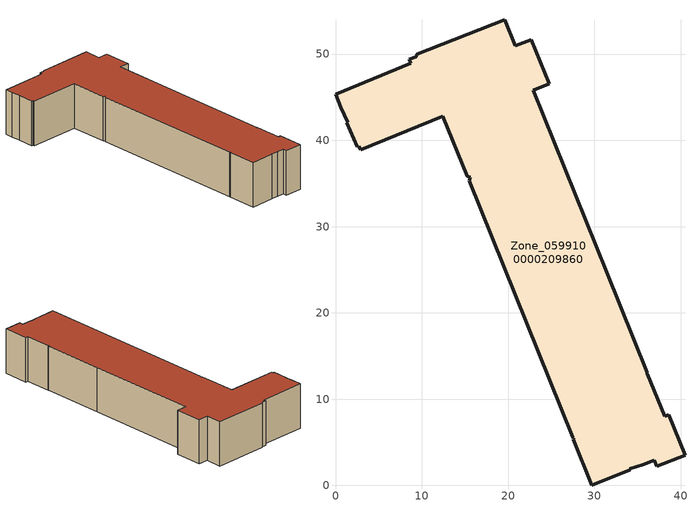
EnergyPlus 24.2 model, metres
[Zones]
Zone_0599100000209860
 floor ground (C_G): 20.85,50.94 22.7,51.69 24.76,46.58 22.91,45.83 31.43,24.7 36.11,13.07 36,13.06 36.16,12.95 38.15,8.02 38.62,8.21 40.51,3.52 37.26,2.2 36.96,2.94 35.59,2.38 34.12,1.96 34.18,1.81 29.73,0 27.58,5.34 27.62,5.5 27.48,5.58 15.48,35.29 15.64,35.75 15.27,35.82 12.46,42.78 2.9,38.92 2.71,39.32 2.49,39.23 1.33,42.07 1.42,42.1 0.61,43.82 0,45.32 8.75,48.91 8.56,49.37 9.37,49.71 9.44,49.95 19.62,54 z3.3
 wall outside (C_F): 0.61,43.82 1.42,42.1 1.33,42.07 2.49,39.23 2.71,39.32 2.9,38.92 12.46,42.78 15.27,35.82 15.64,35.75 15.48,35.29 27.48,5.58 27.62,5.5 27.58,5.34 29.73,0 34.18,1.81 34.12,1.96 35.59,2.38 36.96,2.94 37.26,2.2 40.51,3.52 38.62,8.21 38.15,8.02 36.16,12.95 36,13.06 36.11,13.07 31.43,24.7 22.91,45.83 24.76,46.58 22.7,51.69 20.85,50.94 19.62,54 9.44,49.95 9.37,49.71 8.56,49.37 8.75,48.91 0,45.32 0.61,43.82 z3.3:12.34
 roof outside (C_R): 15.64,35.75 15.48,35.29 27.48,5.58 27.62,5.5 27.58,5.34 29.73,0 34.18,1.81 34.12,1.96 35.59,2.38 36.96,2.94 37.26,2.2 40.51,3.52 38.62,8.21 38.15,8.02 36.16,12.95 36,13.06 36.11,13.07 31.43,24.7 22.91,45.83 24.76,46.58 22.7,51.69 20.85,50.94 19.62,54 9.44,49.95 9.37,49.71 8.56,49.37 8.75,48.91 0,45.32 0.61,43.82 1.42,42.1 1.33,42.07 2.49,39.23 2.71,39.32 2.9,38.92 12.46,42.78 15.27,35.82 z12.34
[BUILDING]
Pand.0599100000209860: North Axis=0; Terrain=City; Loads Convergence Tolerance Value=0.04; Temperature Convergence Tolerance Value=0.4; Solar Distribution=FullExterior; Maximum Number of Warmup Days=25; Minimum Number of Warmup Days=1
[Site:Location]
Rotterdam.The.Hague.AP_ZH_NLD Design_Conditions: Latitude=51.96; Longitude=4.45; Time Zone=1; Elevation=-4.5
[SITE:GROUNDTEMPERATURE:BUILDINGSURFACE]
18, 18, 18, 18, 18, 18, 18, 18, 18, 18, 18, 18
[MATERIAL] Thermal Absorptance=0.9; Solar Absorptance=0.7; Visible Absorptance=0.7
Name | Roughness | Thickness | Conductivity | Density | Specific Heat
G.TC.1946 | MediumSmooth | 0.15 | 1 | 540 | 1210
F.TC.1946 | Rough | 0.3 | 0.857143 | 1920 | 840
R.TC.1946 | MediumRough | 0.2 | 0.909091 | 1500 | 1000
[CONSTRUCTION]
C_G: G.TC.1946
C_F: F.TC.1946
C_R: R.TC.1946
[ZONE]
Zone_0599100000209860: Type=1; Multiplier=1; Ceiling Height=Autocalculate; Volume=Autocalculate; Floor Area=autocalculate; Part of Total Floor Area=Yes
[ZONEINFILTRATION:DESIGNFLOWRATE]
Infil_Zone_0599100000209860: Zone or ZoneList or Space or SpaceList=Zone_0599100000209860; Schedule=AlwaysOn; Design Flow Rate Calculation Method=Flow/Area; Flow Rate per Floor Area=0.003; Constant Term Coefficient=1; Temperature Term Coefficient=0; Velocity Term Coefficient=0; Velocity Squared Term Coefficient=0
[HVACTEMPLATE:ZONE:IDEALLOADSAIRSYSTEM]
Zone_0599100000209860: Maximum Heating Supply Air Temperature=50; Minimum Cooling Supply Air Temperature=13; Maximum Heating Supply Air Humidity Ratio=0.0156; Minimum Cooling Supply Air Humidity Ratio=0.0077; Heating Limit=NoLimit; Cooling Limit=NoLimit; Dehumidification Control Type=ConstantSensibleHeatRatio; Cooling Sensible Heat Ratio=0.7; Dehumidification Setpoint=60; Humidification Control Type=None; Humidification Setpoint=30; Outdoor Air Method=None; Outdoor Air Flow Rate per Person=0.00944; Outdoor Air Flow Rate per Zone Floor Area=0; Outdoor Air Flow Rate per Zone=0; Demand Controlled Ventilation Type=None; Outdoor Air Economizer Type=NoEconomizer; Heat Recovery Type=None; Sensible Heat Recovery Effectiveness=0.7; Latent Heat Recovery Effectiveness=0.65
[ZONECONTROL:THERMOSTAT]
ThermostatControl_Zone_0599100000209860: Zone or ZoneList=Zone_0599100000209860; Control Type Schedule=DualSetpointControlType; Control 1=Thermostat_Zone_0599100000209860; Temperature Difference Between Cutout And Setpoint=0
[THERMOSTATSETPOINT:DUALSETPOINT]
Thermostat_Zone_0599100000209860: Heating Setpoint Temperature Schedule=HeatingSetpoint_Zone_0599100000209860; Cooling Setpoint Temperature Schedule=CoolingSetpoint_Zone_0599100000209860
[SCHEDULE:COMPACT]
HeatingSetpoint_Zone_0599100000209860: Through: 12/31, For: AllDays, Until: 24:00, 21
CoolingSetpoint_Zone_0599100000209860: Through: 12/31, For: AllDays, Until: 24:00, 24
DualSetpointControlType: Through: 12/31, For: AllDays, Until: 24:00, 4
AlwaysOn: Through: 12/31, For: AllDays, Until: 24:00, 1
